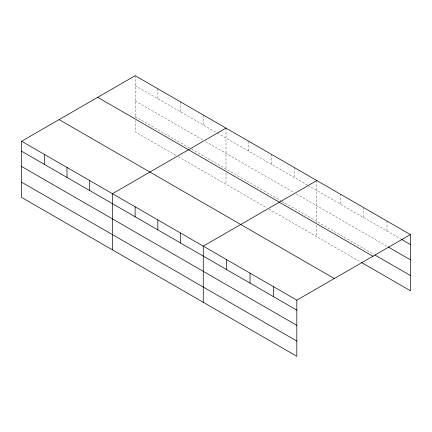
<?xml version="1.0" encoding="UTF-8"?>
<svg xmlns="http://www.w3.org/2000/svg" width="432" height="432" viewBox="0 0 432 432"><rect width="100%" height="100%" fill="white"/><g stroke="black" fill="none" stroke-linecap="round" stroke-linejoin="round"><path stroke-width="0.32" stroke-dasharray="2.16 1.62" d="M135.173 85.649L216.68 132.705M217.264 133.045L307.508 185.144M308.092 185.479L400.702 238.95M135.173 100.894L203.288 140.222M205.621 141.566L294.116 192.656M296.444 194L387.007 246.289M135.173 116.597L189.319 147.857M191.646 149.202L281.308 200.972M281.891 201.307L373.88 254.416M175.927 155.374L135.173 131.841L135.173 120.577M178.254 156.719L266.755 207.808M269.082 209.153L360.758 262.084M387.007 221.081L387.007 231.044M363.609 207.576L363.609 217.534M340.216 194.065L340.216 204.028M316.823 180.56L316.823 222.799M316.823 225.45L316.823 236.72M294.116 167.449L294.116 177.412M271.409 154.343L271.409 164.306M248.702 141.232L248.702 151.195M225.995 128.12L225.995 170.359M225.995 173.011L225.995 184.28M203.288 115.015L203.288 124.978M180.587 101.903L180.587 111.866M157.88 88.792L157.88 98.755M135.173 75.686L135.173 117.925"/><path stroke-width="0.65" d="M296.827 325.366L296.827 300.159L21.6 141.253L21.6 197.413L296.827 356.314L296.827 325.366L21.6 166.46M21.6 141.253L135.173 75.686L410.4 234.587L410.4 290.747L361.33 262.413M225.995 128.12L112.423 193.693L112.423 249.853M316.823 180.56L203.251 246.132L203.251 302.287M296.827 300.159L410.4 234.587M401.269 239.279L410.4 244.55M388.147 246.947L410.4 259.794M375.025 255.074L410.4 275.503M97.691 97.324L372.919 256.225M59.081 119.615L334.309 278.521M21.6 151.216L296.827 310.122M21.6 182.169L296.827 341.069M273.434 286.648L273.434 296.611M250.042 273.143L250.042 283.106M226.643 259.637L226.643 269.6M180.544 233.021L180.544 242.984M157.837 219.91L157.837 229.873M135.13 206.804L135.13 216.767M89.721 180.581L89.721 190.544M67.014 167.476L67.014 177.439M44.307 154.364L44.307 164.327"/></g></svg>
